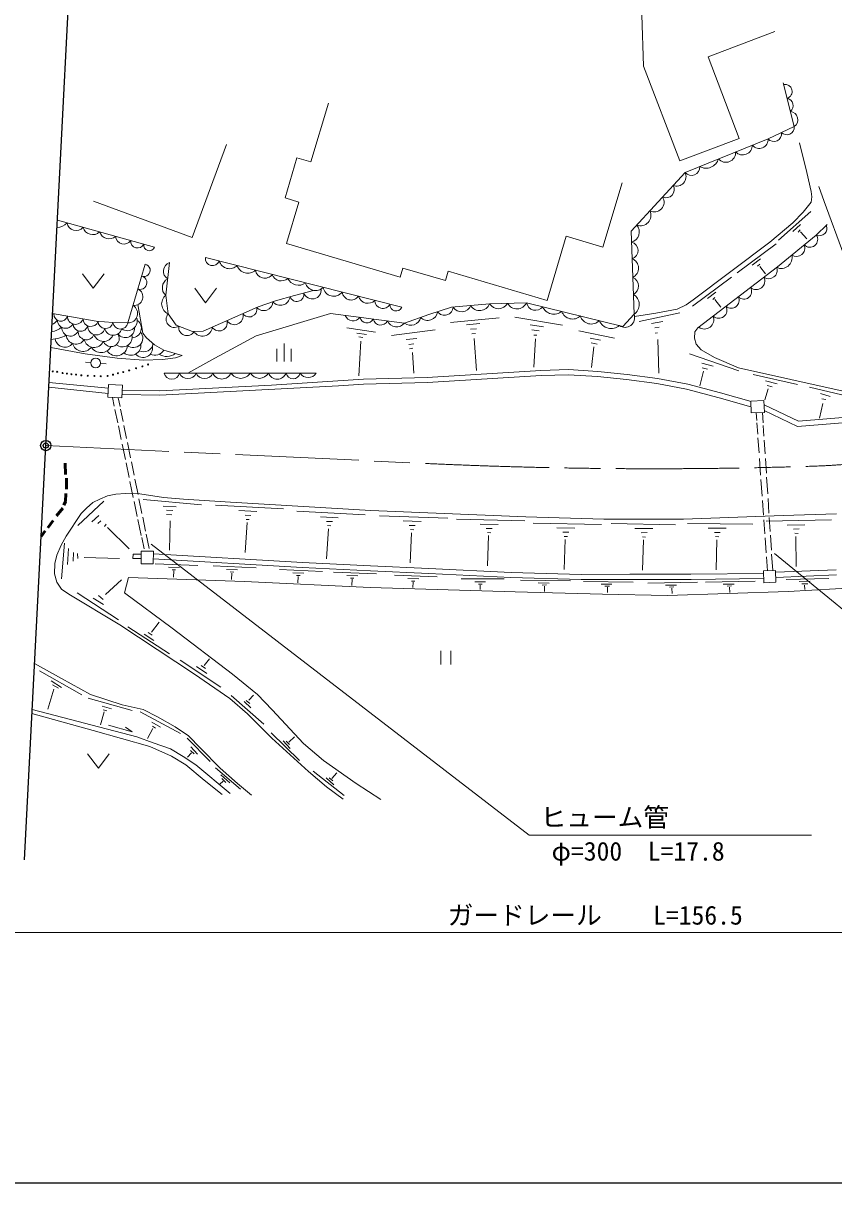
# Model space of a CAD drawing. Units: millimetres, scale not verified. Extents: x 40000 to 680000, y 20000 to 380000.
# Drawn here: x 378598 to 457514, y 205000 to 317852 of the extents above; entities that cross this region are included whole.
import ezdxf
from ezdxf.enums import TextEntityAlignment as Align

# ---------------------------------------------------------------- set-up
doc = ezdxf.new("R2010")
doc.units = ezdxf.units.MM
doc.header["$LTSCALE"] = 1000
doc.header["$PDMODE"] = 32
doc.header["$PDSIZE"] = 500
doc.linetypes.add('CHAIN', pattern=[18.5, 12, -1.5, 3.5, -1.5])
for name, color, linetype, lineweight in [('M-BGD', 7, 'Continuous', 13), ('M-BMK', 2, 'CHAIN', 13), ('M-BMK-SRVR', 3, 'Continuous', 25), ('M-STR-HTXT', 7, 'Continuous', 13), ('M-TTL-BAND', 7, 'Continuous', 25)]:
    doc.layers.add(name, color=color, linetype=linetype, lineweight=lineweight)
doc.layers.add('M-OTRS', color=6, linetype='Continuous')
doc.styles.add('ＭＳ ゴシック', font='')
doc.styles.get('ＭＳ ゴシック').set_extended_font_data('MS Gothic')

msp = doc.modelspace()

# ---------------------------------------------------------------- linework, layer by layer
at = {"layer": 'M-BGD'}
for p, q in [((438999, 313684), (438812, 318667)), ((451782, 317038), (445294, 314573)), ((448307, 306644), (445294, 314573)), ((438999, 313684), (442511, 304442)), ((452596, 312038), (453669, 307790)), ((406611, 304347), (408306, 310058)), ((453669, 307790), (451110, 306608)), ((395034, 296985), (398378, 306037)), ((442511, 304442), (448307, 306644)), ((451110, 306608), (443035, 303328)), ((454172, 306225), (454887, 303323)), ((404095, 300844), (405254, 304749)), ((406611, 304347), (405254, 304749)), ((443035, 303328), (437777, 297611)), ((454887, 303323), (455321, 301472)), ((435038, 296051), (436896, 302314)), ((455321, 301472), (455377, 300939)), ((456043, 301960), (456569, 300509)), ((395034, 296985), (385457, 300524)), ((405436, 300446), (404095, 300844)), ((405436, 300446), (404239, 296414)), ((455293, 300448), (454536, 299467)), ((455377, 300939), (455293, 300448)), ((456569, 300509), (458483, 295294)), ((452135, 296738), (455289, 299512)), ((454536, 299467), (453513, 298437)), ((391388, 296049), (381924, 298685)), ((453513, 298437), (451284, 296530)), ((453531, 297581), (454278, 298259)), ((455806, 297238), (456858, 298261)), ((429609, 290850), (431467, 297111)), ((431467, 297111), (435038, 296051)), ((437777, 297611), (438067, 289523)), ((452021, 294139), (455806, 297238)), ((454038, 297526), (454240, 297736)), ((454256, 297537), (454892, 296857)), ((404239, 296414), (415307, 293130)), ((451284, 296530), (443821, 290927)), ((448120, 293560), (451891, 296378)), ((392842, 294549), (392484, 291373)), ((396346, 295043), (415462, 290207)), ((449578, 294289), (450377, 294906)), ((384377, 293470), (385427, 292070)), ((385427, 292070), (386477, 293470)), ((390483, 294403), (388794, 288681)), ((415307, 293130), (415571, 294022)), ((419702, 292796), (415571, 294022)), ((419973, 293709), (419702, 292796)), ((429609, 290850), (419973, 293709)), ((444275, 288190), (452021, 294139)), ((450080, 294194), (450298, 294388)), ((450298, 294188), (450877, 293459)), ((443767, 290322), (447538, 293140)), ((392484, 291373), (392716, 289565)), ((395307, 292050), (396357, 290650)), ((396357, 290650), (397407, 292050)), ((403167, 290847), (405018, 291352)), ((405018, 291352), (406865, 291843)), ((445225, 291051), (446024, 291668)), ((389771, 290462), (390240, 287681)), ((396122, 287882), (401464, 290238)), ((401464, 290238), (403167, 290847)), ((420291, 290212), (418090, 289497)), ((424006, 290535), (420291, 290212)), ((427606, 290647), (424006, 290535)), ((436964, 288345), (427606, 290647)), ((443127, 290457), (442258, 290023)), ((443821, 290927), (443127, 290457)), ((445726, 290956), (445944, 291149)), ((445944, 290950), (446524, 290221)), ((385719, 288849), (381456, 289590)), ((392716, 289565), (393494, 288471)), ((408521, 289609), (401287, 287422)), ((415720, 288656), (408521, 289609)), ((418090, 289497), (415720, 288656)), ((420185, 288738), (424938, 289172)), ((426466, 289228), (431107, 288457)), ((438067, 289523), (436964, 288345)), ((440183, 289630), (438122, 289308)), ((438551, 288836), (442533, 289649)), ((442258, 290023), (440183, 289630)), ((387326, 288718), (385719, 288849)), ((388794, 288681), (387326, 288718)), ((393494, 288471), (395071, 287840)), ((395071, 287840), (396122, 287882)), ((410105, 288217), (412902, 287796)), ((414465, 287448), (418699, 288023)), ((421756, 288513), (423045, 288611)), ((422148, 288065), (422723, 288121)), ((427966, 288485), (429242, 288303)), ((428121, 288009), (428836, 287924)), ((432677, 287924), (436168, 287209)), ((439771, 288639), (440865, 288822)), ((440080, 288219), (440500, 288275)), ((443948, 287209), (443976, 287807)), ((443976, 287807), (444275, 288190)), ((390240, 287681), (390598, 287218)), ((390598, 287218), (391397, 286545)), ((401287, 287422), (397256, 285249)), ((403991, 284941), (403991, 286691)), ((411082, 287686), (412007, 287546)), ((411484, 286892), (411283, 283536)), ((411287, 287322), (411671, 287266)), ((415881, 287055), (416919, 287167)), ((416148, 286593), (416638, 286649)), ((422274, 287616), (422639, 287658)), ((422499, 287153), (422737, 284055)), ((428317, 287504), (428611, 287476)), ((428471, 287139), (428317, 284391)), ((433785, 287195), (434808, 287013)), ((433897, 286733), (434472, 286621)), ((440108, 287686), (440346, 287728)), ((440374, 287083), (440486, 283789)), ((444116, 286629), (443948, 287209)), ((384646, 285683), (381286, 286305)), ((387738, 285262), (384646, 285683)), ((391397, 286545), (392280, 286019)), ((392280, 286019), (394089, 285515)), ((403291, 284941), (403291, 286166)), ((404691, 284941), (404691, 286166)), ((416218, 286158), (416540, 286214)), ((416498, 285793), (416638, 283789)), ((434135, 286354), (433939, 284349)), ((443460, 285668), (448255, 284027)), ((444588, 286078), (444116, 286629)), ((445892, 285307), (444588, 286078)), ((385185, 284822), (384651, 284863)), ((386670, 284710), (386136, 284750)), ((390324, 285073), (387738, 285262)), ((392175, 285115), (390324, 285073)), ((393437, 285283), (392175, 285115)), ((394089, 285515), (393437, 285283)), ((397256, 285249), (394629, 283803)), ((444652, 284770), (445759, 284462)), ((448245, 284328), (445892, 285307)), ((392321, 283805), (407119, 283795)), ((411719, 283215), (417934, 283373)), ((417934, 283373), (429006, 284067)), ((417956, 282873), (429028, 283567)), ((429006, 284067), (431687, 284140)), ((429028, 283567), (431678, 283640)), ((431678, 283640), (434507, 283453)), ((431687, 284140), (434547, 283951)), ((434507, 283453), (437329, 283181)), ((434547, 283951), (437386, 283678)), ((437386, 283678), (440351, 283278)), ((440351, 283278), (443296, 282710)), ((444834, 283999), (444455, 282569)), ((444694, 284322), (445226, 284182)), ((458411, 282037), (448245, 284328)), ((449664, 283656), (453968, 282688)), ((386870, 281830), (381087, 282434)), ((386898, 282323), (381110, 282876)), ((386919, 282702), (386850, 281459)), ((388271, 282627), (386919, 282702)), ((388202, 281384), (388271, 282627)), ((391906, 282067), (402771, 282621)), ((391912, 281667), (409292, 282553)), ((402771, 282621), (411719, 283215)), ((409292, 282553), (411742, 282715)), ((411742, 282715), (417956, 282873)), ((437329, 283181), (440271, 282784)), ((440271, 282784), (443186, 282222)), ((443186, 282222), (446360, 281408)), ((443296, 282710), (446492, 281890)), ((451108, 282254), (450809, 281207)), ((450869, 283039), (452005, 282745)), ((451024, 282590), (451528, 282464)), ((455131, 282445), (458833, 281562)), ((386850, 281459), (388202, 281384)), ((387287, 281434), (387463, 280592)), ((387853, 281403), (388024, 280565)), ((388236, 281730), (391912, 281667)), ((388243, 282130), (391906, 282067)), ((446360, 281408), (449439, 280509)), ((446492, 281890), (449466, 281022)), ((450711, 281126), (449419, 281082)), ((449459, 279927), (449419, 281082)), ((450750, 279971), (450711, 281126)), ((456225, 281815), (457150, 281520)), ((456346, 281310), (456739, 281216)), ((387533, 280258), (387808, 278944)), ((388078, 280302), (388323, 279105)), ((450750, 279971), (449459, 279927)), ((449957, 279944), (450010, 279200)), ((450627, 278963), (450562, 279965)), ((450725, 280707), (454064, 279107)), ((450744, 280144), (453970, 278597)), ((456431, 280852), (456122, 279426)), ((450027, 278963), (450105, 277868)), ((453970, 278597), (462691, 279337)), ((454064, 279107), (462641, 279834)), ((387867, 278662), (388143, 277341)), ((388407, 278694), (388668, 277419)), ((450712, 277663), (450644, 278707)), ((388236, 276893), (388549, 275398)), ((388745, 277041), (389052, 275542)), ((450132, 277488), (450235, 276036)), ((450825, 275933), (450737, 277274)), ((450273, 275503), (450391, 273855)), ((450947, 274056), (450854, 275483)), ((388621, 275051), (388919, 273628)), ((389127, 275176), (389394, 273871)), ((388996, 273262), (389321, 271704)), ((389475, 273472), (389778, 271994)), ((450420, 273436), (450535, 271835)), ((451079, 272036), (450973, 273657)), ((386811, 271855), (387605, 272033)), ((387605, 272033), (388568, 272089)), ((388568, 272089), (389970, 272042)), ((389970, 272042), (392253, 271706)), ((383927, 268969), (386451, 271338)), ((384764, 270668), (385381, 271210)), ((385381, 271210), (386063, 271547)), ((386063, 271547), (386811, 271855)), ((389402, 271318), (389709, 269851)), ((389863, 271579), (390159, 270132)), ((390292, 271485), (395970, 270981)), ((392253, 271706), (394201, 271538)), ((398782, 271234), (394201, 271538)), ((397311, 270960), (403956, 270602)), ((412458, 270414), (398782, 271234)), ((450565, 271406), (450667, 269980)), ((451200, 270184), (451108, 271600)), ((382792, 267923), (384240, 270126)), ((384240, 270126), (384764, 270668)), ((385960, 269950), (385287, 269333)), ((390233, 269767), (390511, 268408)), ((392220, 270840), (393496, 270770)), ((392542, 270448), (393173, 270434)), ((393061, 270013), (392556, 270055)), ((401349, 270329), (399603, 270413)), ((400192, 269971), (400767, 269957)), ((405239, 270350), (411885, 269992)), ((409277, 269719), (407531, 269803)), ((427540, 269809), (412458, 270414)), ((413279, 269905), (419931, 269695)), ((435111, 269589), (427540, 269809)), ((452586, 269936), (442871, 269589)), ((451318, 268370), (451229, 269748)), ((457760, 270093), (452586, 269936)), ((385876, 269151), (386142, 269417)), ((386661, 269095), (386507, 268885)), ((386801, 268787), (388918, 266684)), ((389770, 269559), (390096, 267999)), ((392893, 269424), (392837, 266564)), ((400388, 269256), (400204, 266333)), ((400613, 269537), (400295, 269565)), ((408120, 269361), (408695, 269347)), ((408317, 268646), (408132, 265723)), ((408541, 268927), (408223, 268955)), ((417330, 269364), (415583, 269409)), ((416182, 268981), (416757, 268980)), ((420771, 269590), (427424, 269434)), ((424826, 269081), (423078, 269112)), ((423680, 268689), (424255, 268692)), ((428236, 269211), (434889, 269055)), ((432291, 268703), (430544, 268734)), ((442871, 269589), (435111, 269589)), ((435849, 269169), (442105, 269022)), ((439904, 268661), (438157, 268692)), ((443263, 269150), (449620, 269086)), ((447027, 268699), (445280, 268707)), ((450699, 269521), (450797, 268156)), ((450931, 269394), (457287, 269508)), ((454706, 269048), (452959, 269007)), ((453578, 268609), (454152, 268636)), ((382306, 267044), (382792, 267923)), ((390139, 267791), (390368, 266698)), ((390566, 268138), (390852, 266744)), ((416394, 268270), (416274, 265344)), ((416612, 268556), (416293, 268577)), ((424114, 268267), (423795, 268286)), ((423898, 267980), (423802, 265053)), ((431146, 268310), (431721, 268314)), ((431580, 267889), (431261, 267907)), ((431364, 267602), (431268, 264674)), ((438759, 268268), (439334, 268272)), ((439192, 267847), (438874, 267865)), ((438977, 267560), (438881, 264632)), ((445887, 268291), (446462, 268302)), ((446327, 267875), (446008, 267889)), ((446115, 267585), (446058, 264657)), ((450823, 267782), (450928, 266312)), ((451437, 266552), (451341, 268024)), ((454029, 268206), (453710, 268211)), ((453825, 267910), (453850, 264981)), ((381885, 266091), (382306, 267044)), ((382336, 263788), (382616, 267237)), ((382995, 266719), (382925, 265162)), ((390074, 265248), (390084, 266464)), ((391273, 266455), (390084, 266464)), ((391264, 265238), (391273, 266455)), ((381651, 264278), (381679, 265268)), ((381679, 265268), (381885, 266091)), ((383472, 265499), (383486, 266326)), ((383892, 266228), (383920, 265751)), ((384523, 265863), (387986, 265751)), ((389291, 266183), (389268, 265761)), ((389268, 265761), (390078, 265745)), ((390082, 266171), (389291, 266183)), ((391264, 265238), (390074, 265248)), ((391243, 265713), (405770, 264878)), ((391272, 266212), (405797, 265378)), ((391447, 265248), (395616, 265070)), ((405797, 265378), (412421, 265041)), ((450957, 265908), (451052, 264570)), ((451565, 264585), (451462, 266171)), ((381876, 263455), (381651, 264278)), ((392737, 264911), (393802, 264874)), ((393105, 264660), (393441, 264651)), ((393262, 264556), (393229, 263941)), ((397100, 265041), (401267, 264842)), ((398388, 264698), (399453, 264655)), ((398754, 264445), (399091, 264435)), ((398911, 264340), (398875, 263725)), ((403558, 264692), (407726, 264508)), ((404847, 264354), (405912, 264315)), ((405214, 264102), (405551, 264093)), ((405770, 264878), (412397, 264542)), ((408809, 264437), (412978, 264257)), ((410099, 264099), (411164, 264061)), ((412397, 264542), (418076, 264289)), ((412421, 265041), (418099, 264789)), ((414744, 264143), (418912, 263960)), ((418076, 264289), (426071, 263911)), ((418099, 264789), (426091, 264410)), ((426091, 264410), (432925, 264200)), ((432925, 264200), (437657, 264221)), ((437657, 264221), (443608, 264221)), ((443608, 264221), (450685, 264306)), ((451849, 264594), (450677, 264559)), ((450711, 263404), (450677, 264559)), ((451884, 263439), (451849, 264594)), ((451854, 264417), (457740, 264652)), ((451874, 263917), (457763, 264153)), ((382324, 262773), (381876, 263455)), ((386596, 262256), (388175, 263667)), ((388463, 262422), (388862, 263894)), ((388862, 263894), (400149, 263513)), ((400149, 263513), (412389, 262945)), ((405372, 263998), (405338, 263383)), ((410466, 263848), (410803, 263839)), ((410624, 263744), (410590, 263129)), ((416033, 263805), (417099, 263766)), ((416401, 263553), (416737, 263544)), ((416558, 263449), (416531, 262945)), ((421249, 263770), (425422, 263772)), ((422552, 263490), (423618, 263498)), ((422930, 263254), (423267, 263260)), ((423093, 263157), (423088, 262735)), ((426071, 263911), (432919, 263700)), ((427024, 263636), (431866, 263575)), ((428744, 263379), (429800, 263360)), ((429113, 263177), (429553, 263181)), ((429349, 263065), (429349, 262550)), ((432919, 263700), (437658, 263721)), ((433141, 263523), (437983, 263463)), ((434861, 263266), (435917, 263248)), ((435230, 263065), (435670, 263069)), ((435467, 262953), (435467, 262438)), ((437658, 263721), (443611, 263721)), ((439404, 263350), (444245, 263459)), ((441132, 263154), (442188, 263172)), ((441507, 262965), (441947, 262985)), ((443611, 263721), (450690, 263806)), ((445017, 263453), (449857, 263562)), ((446745, 263257), (447801, 263275)), ((447120, 263068), (447560, 263088)), ((447361, 262964), (447379, 262450)), ((451884, 263439), (450711, 263404)), ((452865, 263717), (457021, 263798)), ((453066, 262535), (463160, 263103)), ((454148, 263526), (455220, 263544)), ((454414, 263297), (454969, 263291)), ((454664, 263160), (454681, 262728)), ((383053, 262296), (382324, 262773)), ((388007, 259289), (383053, 262296)), ((387867, 259802), (383843, 262410)), ((385427, 261900), (386427, 261265)), ((386390, 261760), (385923, 262153)), ((393089, 258973), (388463, 262422)), ((412389, 262945), (426505, 262503)), ((426505, 262503), (434991, 262282)), ((434991, 262282), (441331, 262156)), ((441331, 262156), (453066, 262535)), ((441748, 262861), (441766, 262347)), ((395273, 254512), (388007, 259289)), ((392828, 256472), (388797, 259101)), ((391147, 258307), (390774, 258550)), ((391082, 258578), (391830, 259550)), ((398978, 254505), (393089, 258973)), ((390390, 258381), (391316, 257793)), ((419268, 256755), (419268, 255455)), ((420243, 255455), (420243, 256755)), ((382336, 254089), (379701, 255533)), ((397826, 253229), (393893, 255858)), ((395480, 255243), (396480, 254552)), ((396358, 255038), (395910, 255356)), ((396227, 255346), (396732, 255991)), ((380177, 254832), (384312, 252491)), ((385154, 252519), (382336, 254089)), ((398722, 252142), (395273, 254512)), ((401396, 252507), (398978, 254505)), ((381593, 253052), (381004, 251089)), ((382336, 253206), (381312, 253851)), ((381466, 253472), (382027, 253136)), ((384925, 252159), (389201, 250953)), ((388224, 251523), (385154, 252519)), ((400432, 250628), (398722, 252142)), ((402011, 249639), (398857, 252414)), ((400095, 251840), (400759, 251213)), ((400665, 251634), (400310, 251942)), ((401024, 252444), (400553, 251961)), ((402826, 251014), (401396, 252507)), ((385417, 249012), (379451, 250676)), ((389665, 248402), (379471, 251074)), ((386489, 250819), (386127, 249567)), ((387196, 251136), (386271, 251402)), ((386395, 251037), (386732, 250938)), ((390271, 251047), (388224, 251523)), ((389990, 250849), (393897, 248734)), ((391659, 250360), (390271, 251047)), ((402801, 248266), (400432, 250628)), ((405875, 247754), (402826, 251014)), ((386897, 249538), (389196, 248874)), ((391981, 249352), (391137, 249815)), ((391178, 249432), (391485, 249261)), ((393383, 249378), (391659, 250360)), ((390926, 247456), (385417, 249012)), ((389196, 248874), (388570, 249332)), ((391242, 247834), (389665, 248402)), ((391222, 249199), (390694, 248238)), ((394687, 248509), (393383, 249378)), ((395851, 247303), (394687, 248509)), ((405488, 246113), (402735, 248789)), ((404466, 247887), (404999, 248405)), ((393029, 246510), (390926, 247456)), ((392945, 247225), (391242, 247834)), ((394186, 246489), (392945, 247225)), ((394561, 248272), (396790, 246006)), ((395581, 246719), (394918, 247420)), ((397786, 245355), (395851, 247303)), ((406363, 245020), (402801, 248266)), ((403905, 248004), (404583, 247277)), ((404527, 247668), (404212, 247980)), ((407831, 246093), (405875, 247754)), ((384871, 246753), (385921, 245353)), ((385921, 245353), (386971, 246753)), ((394438, 245668), (393029, 246510)), ((395406, 245668), (394186, 246489)), ((394989, 246854), (394586, 246410)), ((394902, 247074), (395251, 246757)), ((411007, 243863), (407831, 246093)), ((396205, 244196), (394438, 245668)), ((398749, 242871), (395406, 245668)), ((397324, 245386), (399755, 243299)), ((399454, 243869), (397786, 245355)), ((408129, 243534), (406363, 245020)), ((409850, 242677), (406840, 245060)), ((408654, 244338), (409131, 244908)), ((397971, 242787), (396205, 244196)), ((398077, 244097), (397750, 243798)), ((398714, 243916), (397829, 244701)), ((397938, 244339), (398336, 243968)), ((400810, 242729), (399454, 243869)), ((408083, 244398), (408831, 243743)), ((408737, 244127), (408392, 244405)), ((413415, 242318), (411007, 243863)), ((409741, 242342), (408129, 243534))]:
    msp.add_line(p, q, dxfattribs=at)
at = {"layer": 'M-BGD', "lineweight": 50}
for p, q in [((382716, 273946), (382669, 275030)), ((382818, 272609), (382800, 273581)), ((382716, 271291), (382734, 272077)), ((382809, 272507), (382818, 272609)), ((382547, 270946), (382716, 271291)), ((381856, 269908), (382444, 270665)), ((380996, 268731), (381522, 269458)), ((380342, 267889), (380743, 268441))]:
    msp.add_line(p, q, dxfattribs=at)
at = {"layer": 'M-BGD'}
for centre, radius in [((385661, 284786), 477), ((390212, 284445), 50), ((390760, 284638), 50), ((381483, 283961), 50), ((381906, 283934), 50), ((382435, 283809), 50), ((382853, 283753), 50), ((383295, 283691), 50), ((383744, 283660), 50), ((384261, 283585), 50), ((384884, 283541), 50), ((385538, 283523), 50), ((386143, 283492), 50), ((386809, 283529), 50), ((387339, 283647), 50), ((387819, 283784), 50), ((388342, 283903), 50), ((388916, 284065), 50), ((389582, 284277), 50)]:
    msp.add_circle(centre, radius, dxfattribs=at)
for centre, radius, start, end in [((452751, 311204), 698, 288.63222, 99.70707), ((452811, 309824), 738, 311.07832, 77.26097), ((453203, 308458), 815, 304.88456, 83.45473), ((451682, 307078), 740, 219.37671, 10.18352), ((452930, 307736), 741, 225.40968, 4.15055), ((448636, 305983), 948, 223.88828, 0.33061), ((450257, 306521), 858, 218.37301, 5.84589), ((447007, 305260), 949, 220.21785, 4.00104), ((443655, 303846), 808, 219.89672, 4.32218), ((445085, 304982), 1243, 239.85692, 344.36197), ((442197, 302927), 929, 249.22242, 25.56926), ((441190, 301651), 790, 243.78647, 31.00521), ((440039, 300432), 951, 242.3238, 32.46788), ((438702, 299140), 1002, 248.11698, 26.6747), ((381786, 299508), 1538, 273.79095, 315.00441), ((383750, 298569), 889, 189.59774, 319.28249), ((385371, 298258), 984, 195.90407, 312.97617), ((437536, 297537), 1040, 285.62247, 40.35508), ((456122, 297889), 723, 244.16476, 24.2868), ((386959, 297829), 962, 197.61025, 311.26999), ((388408, 297173), 818, 184.69274, 324.1875), ((455185, 296801), 760, 223.4831, 35.11882), ((389733, 296637), 664, 175.05277, 333.82747), ((390878, 296265), 554, 171.77877, 337.10147), ((437632, 295731), 826, 286.92753, 77.17568), ((453870, 295975), 821, 236.98599, 21.61594), ((393125, 293716), 879, 108.82362, 238.32944), ((397038, 294950), 698, 172.27579, 339.32567), ((398687, 294996), 1038, 196.38934, 315.21212), ((437504, 294015), 996, 295.82663, 68.27659), ((452404, 295031), 1050, 244.32411, 14.10842), ((390353, 293805), 612, 249.32998, 77.77444), ((400464, 294623), 1101, 198.98609, 312.61537), ((402119, 293959), 921, 189.16364, 322.43782), ((451179, 293805), 819, 235.14092, 19.90934), ((389992, 292597), 651, 249.99938, 77.10505), ((393101, 292111), 962, 117.05116, 230.1019), ((403719, 293681), 915, 198.00395, 313.59751), ((405383, 293480), 1131, 204.11841, 307.48305), ((407056, 292844), 1019, 194.84197, 316.75949), ((437578, 292270), 922, 297.08451, 67.01871), ((449958, 292763), 839, 228.87557, 26.17469), ((389410, 291223), 842, 262.34485, 64.75957), ((393140, 290538), 1062, 128.1342, 246.44371), ((403641, 291337), 942, 218.31481, 353.62991), ((405233, 291465), 696, 199.5287, 10.48219), ((406740, 291894), 876, 200.22898, 6.22666), ((408831, 292330), 1049, 190.13739, 321.46408), ((410519, 291785), 875, 187.08558, 324.51588), ((412159, 291560), 970, 196.97427, 314.62719), ((437440, 290465), 1132, 303.65527, 60.44794), ((447531, 290883), 771, 228.92617, 26.12409), ((448764, 291742), 750, 223.85827, 31.19199), ((388809, 289604), 924, 269.04039, 58.06403), ((400597, 290028), 759, 215.79747, 11.7922), ((402010, 290772), 892, 221.31386, 358.75003), ((413611, 290852), 772, 178.64603, 332.95544), ((414906, 290452), 608, 175.39764, 336.20382), ((419613, 290275), 851, 216.4085, 356.79384), ((421277, 290730), 957, 211.69378, 338.22704), ((423046, 290918), 1034, 211.68964, 338.23118), ((424864, 291077), 1015, 212.28911, 331.28026), ((426665, 291086), 1038, 208.61791, 334.95146), ((428473, 290795), 880, 189.67345, 322.69207), ((430266, 290702), 1178, 201.96363, 310.4019), ((446310, 289938), 802, 228.05817, 26.99209), ((380977, 289607), 1156, 291.54619, 324.65741), ((382259, 289517), 671, 175.76837, 344.50834), ((382737, 288976), 819, 182.62179, 330.62367), ((383683, 289318), 779, 178.49295, 341.78376), ((385178, 289095), 755, 181.54914, 339.91164), ((388736, 288892), 964, 235.4192, 19.40336), ((389178, 288168), 926, 271.45069, 55.70592), ((393317, 289040), 798, 138.91176, 302.72927), ((399153, 289366), 856, 212.86875, 14.72092), ((410717, 289689), 806, 199.56445, 325.34859), ((412054, 289365), 687, 191.23248, 333.68057), ((413394, 289212), 740, 191.86058, 333.05247), ((416331, 289444), 997, 232.22942, 346.86332), ((417986, 289873), 948, 223.79912, 353.70202), ((432083, 290175), 1117, 199.36837, 312.99716), ((433896, 289672), 1097, 196.64514, 315.72038), ((435840, 289404), 1261, 203.23724, 309.12828), ((437181, 289196), 944, 234.68973, 20.24541), ((444908, 289012), 926, 234.21027, 20.83999), ((381250, 289514), 1663, 273.9941, 311.02623), ((383177, 288236), 835, 178.41748, 337.37091), ((384187, 288613), 738, 182.94921, 342.8864), ((384745, 287846), 801, 175.06765, 337.85541), ((385726, 288345), 835, 176.49896, 345.8349), ((386614, 288863), 727, 182.20187, 348.49143), ((387368, 288330), 854, 192.87242, 344.24014), ((388063, 288834), 746, 188.93483, 348.14627), ((388545, 288132), 882, 215.97611, 5.47821), ((389335, 287196), 908, 230.24042, 40.71314), ((394539, 288245), 800, 171.08064, 330.1194), ((396051, 288350), 961, 211.5629, 355.43966), ((397679, 288683), 786, 211.48156, 16.10811), ((414959, 289307), 1002, 205.43349, 319.47955), ((381102, 290680), 3606, 273.57344, 297.954), ((382662, 287300), 975, 190.37653, 320.28431), ((383736, 287567), 946, 184.33233, 328.45614), ((384407, 286937), 1029, 194.62115, 323.71651), ((385502, 287273), 981, 191.82845, 336.62505), ((386426, 287880), 996, 199.66754, 336.18713), ((387151, 287182), 805, 201.7464, 32.40445), ((388247, 287309), 956, 231.96868, 12.67499), ((389064, 286535), 1003, 229.37695, 6.67275), ((390327, 286787), 923, 242.0754, 353.02368), ((386183, 286906), 1108, 211.41369, 331.46317), ((387680, 286563), 1076, 213.26451, 356.58164), ((390262, 286247), 930, 219.55703, 11.00243), ((391411, 286595), 1042, 245.19124, 326.49144), ((392563, 286902), 1482, 239.17535, 305.74386), ((393075, 283985), 775, 193.4127, 346.50588), ((394628, 284122), 860, 201.69355, 338.22503), ((396240, 284144), 882, 202.72498, 337.19359), ((397936, 284181), 962, 203.25525, 336.66332), ((399766, 284423), 1133, 213.32109, 326.59748), ((401596, 284311), 1021, 210.07839, 329.84019), ((403334, 284118), 913, 200.52768, 339.39089), ((404876, 283952), 704, 192.7488, 347.16978), ((406341, 284277), 916, 211.75535, 328.16323)]:
    msp.add_arc(centre, radius, start, end, dxfattribs=at)
at = {"layer": 'M-BMK'}
msp.add_line((380794, 276751), (417809, 275006), dxfattribs=at)
for centre, radius, start, end in [((444346, 471150), 196750, 273.54006, 280.5613), ((440003, 753157), 478666, 267.34238, 271.97436)]:
    msp.add_arc(centre, radius, start, end, dxfattribs=at)
at = {"layer": 'M-BMK-SRVR'}
for p, q in [((380794, 276751), (383441, 328118)), ((378716, 236424), (380794, 276751))]:
    msp.add_line(p, q, dxfattribs=at)
msp.add_circle((380794, 276751), 500, dxfattribs=at)
msp.add_point((380794, 276751), dxfattribs=at)
at = {"layer": 'M-OTRS'}
msp.add_point((380794, 276751), dxfattribs=at)
at = {"layer": 'M-STR-HTXT'}
for p, q in [((391070, 267149), (427847, 238847)), ((451755, 266253), (476607, 245803)), ((427847, 238847), (455347, 238847)), ((375621, 229353), (515527, 229353))]:
    msp.add_line(p, q, dxfattribs=at)
at = {"layer": 'M-TTL-BAND'}
msp.add_line((40000, 205000), (579000, 205000), dxfattribs=at)

# ---------------------------------------------------------------- texts
at = {"layer": 'M-STR-HTXT', "style": 'ＭＳ ゴシック'}
for s, p in [('ヒューム管', (428962, 239109)), ('φ=300  L=17.8', (430029, 235803)), ('ガードレール\u3000\u3000L=156.5', (419922, 229577))]:
    msp.add_text(s, height=1833, dxfattribs=at).set_placement(p, align=Align.BOTTOM_LEFT)

doc.saveas('drawing.dxf')
